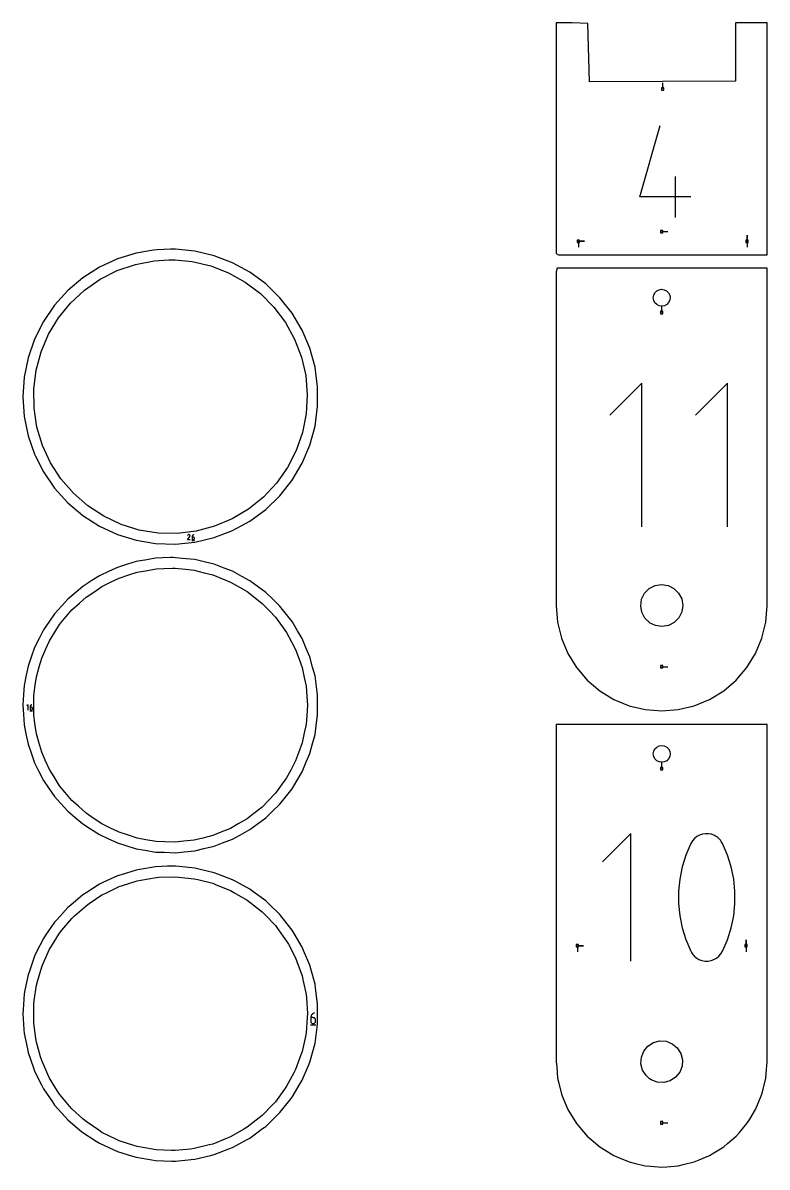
# Model space of a CAD drawing. Extents: x 0 to 800, y 0 to 1000.
# Drawn here: x 392.4 to 569, y 544.1 to 815.4 of the extents above; entities that cross this region are included whole.
import ezdxf

# ---------------------------------------------------------------- set-up
doc = ezdxf.new("R2010")
doc.units = 0
doc.header["$MEASUREMENT"] = 0
for name, color, linetype in [('annotation', 7, 'Continuous'), ('boundary', 7, 'Continuous'), ('hole', 7, 'Continuous')]:
    doc.layers.add(name, color=color, linetype=linetype)

msp = doc.modelspace()

# ---------------------------------------------------------------- linework, layer by layer
at = {"layer": 'annotation', "color": 1}
for p, q in [((544.203239, 799.737089), (544.203239, 801.165839)), ((538.774577, 774.120184), (543.60474, 791.059905)), ((547.243754, 769.277727), (547.243754, 778.951713)), ((550.869109, 774.120184), (538.774577, 774.120184)), ((543.965114, 765.903964), (545.393864, 765.903964)), ((524.203238, 763.61834), (525.631988, 763.61834)), ((524.203238, 763.61834), (525.631988, 763.61834)), ((525.631988, 763.61834), (524.203238, 763.61834)), ((524.203238, 763.61834), (524.203238, 762.18959)), ((564.20324, 763.61834), (564.20324, 765.04709)), ((564.20324, 763.61834), (564.20324, 765.04709)), ((564.20324, 765.04709), (564.20324, 763.61834)), ((564.20324, 763.61834), (564.20324, 762.18959)), ((543.965114, 746.728965), (543.965114, 748.157715)), ((539.223315, 729.944611), (531.659477, 722.37864)), ((539.223315, 695.92121), (539.223315, 729.944611)), ((559.545928, 729.944611), (551.98209, 722.37864)), ((559.545928, 695.92121), (559.545928, 729.944611)), ((431.517527, 692.782109), (432.034519, 693.614401)), ((432.077023, 692.782109), (431.517527, 692.782109)), ((431.555053, 693.901812), (431.518317, 693.831342)), ((431.584206, 693.943151), (431.555053, 693.901812)), ((431.619183, 693.97766), (431.584206, 693.943151)), ((431.658921, 694.005062), (431.619183, 693.97766)), ((431.702355, 694.025081), (431.658921, 694.005062)), ((431.748422, 694.03744), (431.702355, 694.025081)), ((431.796058, 694.041863), (431.748422, 694.03744)), ((431.844199, 694.038073), (431.796058, 694.041863)), ((431.891781, 694.025795), (431.844199, 694.038073)), ((431.937741, 694.004752), (431.891781, 694.025795)), ((431.978848, 693.975563), (431.937741, 694.004752)), ((431.937741, 694.004752), (431.937741, 694.004752)), ((432.013217, 693.940535), (431.978848, 693.975563)), ((432.040544, 693.900744), (432.013217, 693.940535)), ((432.034519, 693.614401), (432.035137, 693.615165)), ((432.034519, 693.614401), (432.034519, 693.614401)), ((432.035137, 693.615165), (432.03573, 693.615937)), ((432.03573, 693.615937), (432.036301, 693.616721)), ((432.036301, 693.616721), (432.036855, 693.617525)), ((432.036855, 693.617525), (432.037395, 693.618355)), ((432.037395, 693.618355), (432.037925, 693.619217)), ((432.037925, 693.619217), (432.03845, 693.620118)), ((432.03845, 693.620118), (432.038972, 693.621065)), ((432.038972, 693.621065), (432.039497, 693.622064)), ((432.039497, 693.622064), (432.060843, 693.667897)), ((432.039497, 693.622064), (432.039497, 693.622064)), ((432.060523, 693.857262), (432.040544, 693.900744)), ((432.072847, 693.811162), (432.060523, 693.857262)), ((432.060843, 693.667897), (432.073313, 693.715406)), ((432.077213, 693.763519), (432.072847, 693.811162)), ((432.073313, 693.715406), (432.077213, 693.763519)), ((432.514495, 692.624648), (433.144383, 692.624648)), ((432.555727, 693.566047), (432.549533, 693.480897)), ((432.549533, 693.480897), (432.549533, 693.062183)), ((432.829281, 693.480897), (432.549533, 693.480897)), ((432.549533, 693.062183), (432.549533, 693.062183)), ((432.549533, 693.062183), (432.55405, 693.011859)), ((432.55405, 693.011859), (432.567068, 692.964487)), ((432.573807, 693.647861), (432.555727, 693.566047)), ((432.567068, 692.964487), (432.587791, 692.92086)), ((432.603018, 693.725322), (432.573807, 693.647861)), ((432.587791, 692.92086), (432.615421, 692.881769)), ((432.642604, 693.797416), (432.603018, 693.725322)), ((432.615421, 692.881769), (432.649161, 692.848009)), ((432.691811, 693.863131), (432.642604, 693.797416)), ((432.649161, 692.848009), (432.688215, 692.820371)), ((432.688215, 692.820371), (432.731784, 692.799649)), ((432.749883, 693.92145), (432.691811, 693.863131)), ((432.731784, 692.799649), (432.779072, 692.786634)), ((432.816067, 693.97136), (432.749883, 693.92145)), ((432.779072, 692.786634), (432.829281, 692.782119)), ((432.889607, 694.011846), (432.816067, 693.97136)), ((432.879594, 693.476407), (432.829281, 693.480897)), ((432.829281, 692.782119), (432.879594, 692.786634)), ((432.829281, 692.782119), (432.829281, 692.782119)), ((432.926937, 693.463457), (432.879594, 693.476407)), ((432.879594, 692.786634), (432.926937, 692.799649)), ((432.969747, 694.041894), (432.889607, 694.011846)), ((432.970523, 693.442829), (432.926937, 693.463457)), ((432.926937, 692.799649), (432.970523, 692.820371)), ((432.969747, 694.041894), (432.969747, 694.041894)), ((433.009563, 693.415304), (432.970523, 693.442829)), ((432.970523, 692.820371), (433.009563, 692.848009)), ((433.043271, 693.381661), (433.009563, 693.415304)), ((433.009563, 692.848009), (433.043271, 692.881769)), ((433.070859, 693.342683), (433.043271, 693.381661)), ((433.043271, 692.881769), (433.070859, 692.92086)), ((433.09154, 693.29915), (433.070859, 693.342683)), ((433.070859, 692.92086), (433.09154, 692.964487)), ((433.104525, 693.251844), (433.09154, 693.29915)), ((433.09154, 692.964487), (433.104525, 693.011859)), ((433.109029, 693.201544), (433.104525, 693.251844)), ((433.104525, 693.011859), (433.109029, 693.062183)), ((433.109029, 693.062183), (433.109029, 693.201544)), ((433.109029, 693.201544), (433.109029, 693.201544)), ((543.965114, 662.728966), (545.393864, 662.728966)), ((393.662958, 653.693057), (393.382894, 653.412914)), ((393.662958, 652.433283), (393.662958, 653.693057)), ((394.100296, 652.275811), (394.730183, 652.275811)), ((394.141528, 653.217211), (394.135334, 653.13206)), ((394.135334, 653.13206), (394.135334, 652.713347)), ((394.415082, 653.13206), (394.135334, 653.13206)), ((394.135334, 652.713347), (394.135334, 652.713347)), ((394.135334, 652.713347), (394.13985, 652.663023)), ((394.13985, 652.663023), (394.152869, 652.615651)), ((394.159608, 653.299024), (394.141528, 653.217211)), ((394.152869, 652.615651), (394.173591, 652.572023)), ((394.188818, 653.376485), (394.159608, 653.299024)), ((394.173591, 652.572023), (394.201222, 652.532933)), ((394.228405, 653.44858), (394.188818, 653.376485)), ((394.201222, 652.532933), (394.234962, 652.499173)), ((394.277611, 653.514294), (394.228405, 653.44858)), ((394.234962, 652.499173), (394.274015, 652.471535)), ((394.274015, 652.471535), (394.317585, 652.450812)), ((394.335684, 653.572614), (394.277611, 653.514294)), ((394.317585, 652.450812), (394.364872, 652.437798)), ((394.401868, 653.622523), (394.335684, 653.572614)), ((394.364872, 652.437798), (394.415082, 652.433283)), ((394.475407, 653.663009), (394.401868, 653.622523)), ((394.465395, 653.12757), (394.415082, 653.13206)), ((394.415082, 652.433283), (394.465395, 652.437798)), ((394.415082, 652.433283), (394.415082, 652.433283)), ((394.512738, 653.114621), (394.465395, 653.12757)), ((394.465395, 652.437798), (394.512738, 652.450812)), ((394.555548, 653.693057), (394.475407, 653.663009)), ((394.556324, 653.093993), (394.512738, 653.114621)), ((394.512738, 652.450812), (394.556324, 652.471535)), ((394.555548, 653.693057), (394.555548, 653.693057)), ((394.595364, 653.066467), (394.556324, 653.093993)), ((394.556324, 652.471535), (394.595364, 652.499173)), ((394.629072, 653.032825), (394.595364, 653.066467)), ((394.595364, 652.499173), (394.629072, 652.532933)), ((394.65666, 652.993847), (394.629072, 653.032825)), ((394.629072, 652.532933), (394.65666, 652.572023)), ((394.67734, 652.950314), (394.65666, 652.993847)), ((394.65666, 652.572023), (394.67734, 652.615651)), ((394.690326, 652.903007), (394.67734, 652.950314)), ((394.67734, 652.615651), (394.690326, 652.663023)), ((394.69483, 652.852707), (394.690326, 652.903007)), ((394.690326, 652.663023), (394.69483, 652.713347)), ((394.69483, 652.713347), (394.69483, 652.852707)), ((394.69483, 652.852707), (394.69483, 652.852707)), ((543.965114, 638.553966), (543.965114, 639.982716)), ((536.60805, 623.161002), (529.884639, 616.435694)), ((536.60805, 592.917978), (536.60805, 623.161002)), ((551.23919, 621.415457), (550.848789, 620.766241)), ((551.725732, 621.968705), (551.23919, 621.415457)), ((552.292305, 622.420629), (551.725732, 621.968705)), ((552.9228, 622.765876), (552.292305, 622.420629)), ((553.601108, 622.999092), (552.9228, 622.765876)), ((554.311119, 623.114922), (553.601108, 622.999092)), ((555.036725, 623.108012), (554.311119, 623.114922)), ((555.761815, 622.973008), (555.036725, 623.108012)), ((556.470282, 622.704556), (555.761815, 622.973008)), ((556.741494, 622.562036), (556.470282, 622.704556)), ((556.470282, 622.704556), (556.470282, 622.704556)), ((557.001748, 622.398333), (556.741494, 622.562036)), ((557.24978, 622.214744), (557.001748, 622.398333)), ((557.484325, 622.012563), (557.24978, 622.214744)), ((557.704119, 621.793087), (557.484325, 622.012563)), ((557.907897, 621.557611), (557.704119, 621.793087)), ((558.094395, 621.30743), (557.907897, 621.557611)), ((550.848789, 620.766241), (549.689481, 618.040003)), ((550.848789, 620.766241), (550.848789, 620.766241)), ((558.262348, 621.04384), (558.094395, 621.30743)), ((558.410493, 620.768137), (558.262348, 621.04384)), ((559.575421, 618.03628), (558.410493, 620.768137)), ((558.410493, 620.768137), (558.410493, 620.768137)), ((549.689481, 618.040003), (548.82, 615.234702)), ((560.449117, 615.226765), (559.575421, 618.03628)), ((548.82, 615.234702), (548.240346, 612.372706)), ((561.03158, 612.361959), (560.449117, 615.226765)), ((548.240346, 612.372706), (547.950518, 609.476385)), ((561.322812, 609.464232), (561.03158, 612.361959)), ((547.950518, 609.476385), (547.950518, 606.568106)), ((561.322812, 606.555953), (561.322812, 609.464232)), ((547.950518, 606.568106), (548.240346, 603.670238)), ((561.03158, 603.659491), (561.322812, 606.555953)), ((548.240346, 603.670238), (548.82, 600.805152)), ((560.449117, 600.797214), (561.03158, 603.659491)), ((548.82, 600.805152), (549.689481, 597.995215)), ((559.575421, 597.991492), (560.449117, 600.797214)), ((549.689481, 597.995215), (550.848789, 595.262796)), ((558.410493, 595.264692), (559.575421, 597.991492)), ((563.965115, 596.553967), (563.965115, 597.982717)), ((563.965115, 596.553967), (563.965115, 597.982717)), ((563.965115, 597.982717), (563.965115, 596.553967)), ((523.965113, 596.553967), (525.393863, 596.553967)), ((523.965113, 596.553967), (525.393863, 596.553967)), ((525.393863, 596.553967), (523.965113, 596.553967)), ((523.965113, 596.553967), (523.965113, 595.125217)), ((550.848789, 595.262796), (550.848789, 595.262796)), ((550.848789, 595.262796), (550.996395, 594.987642)), ((550.996395, 594.987642), (551.163108, 594.725366)), ((551.163108, 594.725366), (551.348224, 594.476764)), ((551.348224, 594.476764), (551.551042, 594.242633)), ((557.533519, 594.067806), (558.020053, 594.618772)), ((558.020053, 594.618772), (558.410493, 595.264692)), ((558.410493, 595.264692), (558.410493, 595.264692)), ((563.965115, 596.553967), (563.965115, 595.125217)), ((551.551042, 594.242633), (551.770859, 594.023768)), ((551.770859, 594.023768), (552.006973, 593.820966)), ((552.006973, 593.820966), (552.258681, 593.635022)), ((552.258681, 593.635022), (552.525281, 593.466733)), ((552.525281, 593.466733), (552.80607, 593.316894)), ((552.80607, 593.316894), (552.80607, 593.316894)), ((552.80607, 593.316894), (553.508955, 593.054137)), ((553.508955, 593.054137), (554.229823, 592.923595)), ((554.229823, 592.923595), (554.952377, 592.919945)), ((554.952377, 592.919945), (555.660321, 593.037864)), ((555.660321, 593.037864), (556.337356, 593.272029)), ((556.337356, 593.272029), (556.967188, 593.617118)), ((556.967188, 593.617118), (557.533519, 594.067806)), ((460.745145, 579.66902), (460.732756, 579.498719)), ((460.732756, 579.498719), (460.732756, 578.661292)), ((461.292252, 579.498719), (460.732756, 579.498719)), ((460.732756, 578.661292), (460.732756, 578.661292)), ((460.732756, 578.661292), (460.741789, 578.560644)), ((460.741789, 578.560644), (460.767826, 578.4659)), ((460.781305, 579.832647), (460.745145, 579.66902)), ((460.767826, 578.4659), (460.809272, 578.378645)), ((460.839726, 579.987569), (460.781305, 579.832647)), ((460.809272, 578.378645), (460.864532, 578.300464)), ((460.918898, 580.131759), (460.839726, 579.987569)), ((460.864532, 578.300464), (460.932013, 578.232944)), ((461.017312, 580.263187), (460.918898, 580.131759)), ((460.932013, 578.232944), (461.010119, 578.177668)), ((461.010119, 578.177668), (461.097258, 578.136223)), ((461.133457, 580.379825), (461.017312, 580.263187)), ((461.097258, 578.136223), (461.191833, 578.110193)), ((461.265824, 580.479645), (461.133457, 580.379825)), ((461.191833, 578.110193), (461.292252, 578.101164)), ((461.412904, 580.560617), (461.265824, 580.479645)), ((461.392879, 579.489739), (461.292252, 579.498719)), ((461.292252, 578.101164), (461.392879, 578.110193)), ((461.292252, 578.101164), (461.292252, 578.101164)), ((461.487565, 579.46384), (461.392879, 579.489739)), ((461.392879, 578.110193), (461.487565, 578.136223)), ((461.573185, 580.620713), (461.412904, 580.560617)), ((461.574736, 579.422584), (461.487565, 579.46384)), ((461.487565, 578.136223), (461.574736, 578.177668)), ((461.573185, 580.620713), (461.573185, 580.620713)), ((461.652816, 579.367533), (461.574736, 579.422584)), ((461.574736, 578.177668), (461.652816, 578.232944)), ((461.720232, 579.300248), (461.652816, 579.367533)), ((461.652816, 578.232944), (461.720232, 578.300464)), ((461.775408, 579.222292), (461.720232, 579.300248)), ((461.720232, 578.300464), (461.775408, 578.378645)), ((461.816769, 579.135226), (461.775408, 579.222292)), ((461.775408, 578.378645), (461.816769, 578.4659)), ((461.842741, 579.040613), (461.816769, 579.135226)), ((461.816769, 578.4659), (461.842741, 578.560644)), ((461.851748, 578.940013), (461.842741, 579.040613)), ((461.842741, 578.560644), (461.851748, 578.661292)), ((461.851748, 578.661292), (461.851748, 578.940013)), ((461.851748, 578.940013), (461.851748, 578.940013)), ((460.662681, 577.786221), (461.922455, 577.786221)), ((543.965114, 554.553967), (545.393864, 554.553967))]:
    msp.add_line(p, q, dxfattribs=at)
at = {"layer": 'boundary', "color": 5}
for p, q in [((522.752614, 815.403964), (518.965113, 815.403964)), ((518.965113, 815.403964), (518.965113, 760.678964)), ((526.465114, 815.263964), (522.752614, 815.403964)), ((526.815114, 801.403964), (526.465114, 815.263964)), ((561.502615, 815.403964), (561.465115, 801.543964)), ((568.965115, 815.403964), (561.502615, 815.403964)), ((568.965115, 760.403964), (568.965115, 815.403964)), ((561.465115, 801.543964), (526.815114, 801.403964)), ((419.317766, 760.802184), (414.852205, 759.416949)), ((423.438283, 761.497225), (419.317766, 760.802184)), ((424.300364, 761.598529), (423.438283, 761.497225)), ((427.431476, 761.755629), (424.300364, 761.598529)), ((428.601024, 761.736084), (427.431476, 761.755629)), ((433.25301, 761.268089), (428.601024, 761.736084)), ((437.80116, 760.18422), (433.25301, 761.268089)), ((442.16422, 758.503811), (437.80116, 760.18422)), ((518.965113, 760.678964), (519.465113, 760.403964)), ((519.465113, 760.403964), (568.965115, 760.403964)), ((410.611101, 757.448876), (406.670175, 754.933081)), ((414.852205, 759.416949), (410.611101, 757.448876)), ((446.264372, 756.256858), (442.16422, 758.503811)), ((519.190114, 757.228964), (518.965113, 756.403963)), ((567.690113, 757.228964), (519.190114, 757.228964)), ((568.965115, 757.228964), (567.690113, 757.228964)), ((568.965115, 756.403963), (568.965115, 757.228964)), ((406.670175, 754.933081), (403.099769, 751.914459)), ((450.028487, 753.483454), (446.264372, 756.256858)), ((518.965113, 756.403963), (518.965113, 755.578962)), ((518.965113, 755.578962), (518.965113, 677.978964)), ((568.965115, 755.578962), (568.965115, 756.403963)), ((568.965115, 677.978964), (568.965115, 755.578962)), ((403.099769, 751.914459), (399.963477, 748.446874)), ((453.389313, 750.233095), (450.028487, 753.483454)), ((456.286956, 746.563777), (453.389313, 750.233095)), ((399.963477, 748.446874), (397.317451, 744.592212)), ((458.669656, 742.540983), (456.286956, 746.563777)), ((397.317451, 744.592212), (395.208725, 740.419253)), ((460.494911, 738.236499), (458.669656, 742.540983)), ((395.208725, 740.419253), (393.675065, 736.002468)), ((461.730149, 733.727138), (460.494911, 738.236499)), ((393.675065, 736.002468), (392.743781, 731.420672)), ((462.353319, 729.093371), (461.730149, 733.727138)), ((392.743781, 731.420672), (392.431472, 726.755629)), ((462.353319, 724.417887), (462.353319, 729.093371)), ((392.431472, 726.755629), (392.743781, 722.090585)), ((392.743781, 722.090585), (393.675065, 717.508789)), ((461.730149, 719.784119), (462.353319, 724.417887)), ((460.494911, 715.274759), (461.730149, 719.784119)), ((393.675065, 717.508789), (395.208725, 713.092006)), ((458.669656, 710.970275), (460.494911, 715.274759)), ((395.208725, 713.092006), (395.432777, 712.648629)), ((395.432777, 712.648629), (397.317451, 708.919047)), ((456.286956, 706.947482), (458.669656, 710.970275)), ((397.317451, 708.919047), (399.963477, 705.064384)), ((453.389313, 703.278164), (456.286956, 706.947482)), ((399.963477, 705.064384), (403.09977, 701.5968)), ((450.028487, 700.027802), (453.389313, 703.278164)), ((403.09977, 701.5968), (406.670174, 698.578178)), ((406.670174, 698.578178), (410.611101, 696.062383)), ((446.264372, 697.2544), (450.028487, 700.027802)), ((410.611101, 696.062383), (414.852205, 694.09431)), ((437.80116, 693.327039), (442.16422, 695.007448)), ((442.16422, 695.007448), (446.264372, 697.2544)), ((414.852205, 694.09431), (419.317767, 692.709075)), ((419.317767, 692.709075), (423.928134, 691.931406)), ((428.601024, 691.775175), (433.25301, 692.243169)), ((433.25301, 692.243169), (437.80116, 693.327039)), ((423.928134, 691.931406), (428.601024, 691.775175)), ((417.280354, 687.014716), (414.852205, 686.261494)), ((419.317766, 687.646729), (417.280354, 687.014716)), ((421.824654, 688.069587), (419.317766, 687.646729)), ((423.928134, 688.424398), (421.824654, 688.069587)), ((425.526534, 688.504596), (423.928134, 688.424398)), ((427.431476, 688.600175), (425.526534, 688.504596)), ((428.067418, 688.589547), (427.431476, 688.600175)), ((428.601024, 688.580629), (428.067418, 688.589547)), ((431.130542, 688.326157), (428.601024, 688.580629)), ((433.25301, 688.112635), (431.130542, 688.326157)), ((435.726067, 687.52328), (433.25301, 688.112635)), ((437.80116, 687.028765), (435.726067, 687.52328)), ((440.173574, 686.115043), (437.80116, 687.028765)), ((410.611101, 684.293421), (408.813053, 683.14559)), ((412.917201, 685.363561), (410.611101, 684.293421)), ((414.852205, 686.261494), (412.917201, 685.363561)), ((442.16422, 685.348356), (440.173574, 686.115043)), ((444.393678, 684.126576), (442.16422, 685.348356)), ((446.264372, 683.101403), (444.393678, 684.126576)), ((406.670175, 681.777626), (405.041177, 680.40038)), ((408.813053, 683.14559), (406.670175, 681.777626)), ((448.311109, 681.593365), (446.264372, 683.101403)), ((450.028487, 680.327999), (448.311109, 681.593365)), ((403.099769, 678.759004), (401.668836, 677.176919)), ((405.041177, 680.40038), (403.099769, 678.759004)), ((451.855936, 678.560616), (450.028487, 680.327999)), ((453.389313, 677.07764), (451.855936, 678.560616)), ((401.668836, 677.176919), (399.963477, 675.29142)), ((454.964906, 675.082449), (453.389313, 677.07764)), ((518.965113, 677.978964), (518.965113, 677.228963)), ((518.965113, 677.228963), (519.272905, 673.318101)), ((568.657323, 673.318101), (568.965115, 677.228963)), ((568.965115, 677.228963), (568.965115, 677.978964)), ((398.756227, 673.53273), (397.317451, 671.436757)), ((399.963477, 675.29142), (398.756227, 673.53273)), ((456.286956, 673.408322), (454.964906, 675.082449)), ((457.582549, 671.220928), (456.286956, 673.408322)), ((519.272905, 673.318101), (520.188702, 669.503541)), ((567.741527, 669.503541), (568.657323, 673.318101)), ((397.317451, 671.436757), (396.355345, 669.532845)), ((458.669656, 669.385529), (457.582549, 671.220928)), ((396.355345, 669.532845), (395.208725, 667.263798)), ((459.662139, 667.044965), (458.669656, 669.385529)), ((520.188702, 669.503541), (521.689951, 665.879202)), ((566.240278, 665.879202), (567.741527, 669.503541)), ((394.508993, 665.24864), (393.675065, 662.847014)), ((395.208725, 667.263798), (394.508993, 665.24864)), ((460.494911, 665.081044), (459.662139, 667.044965)), ((461.166572, 662.629079), (460.494911, 665.081044)), ((521.689951, 665.879202), (523.73969, 662.534335)), ((564.190543, 662.534336), (566.240278, 665.879202)), ((393.675065, 662.847014), (393.250166, 660.756569)), ((461.730149, 660.571683), (461.166572, 662.629079)), ((523.73969, 662.534335), (523.816123, 662.444844)), ((523.816123, 662.444844), (526.287445, 659.551296)), ((561.642785, 659.551296), (564.190543, 662.534336)), ((393.250166, 660.756569), (392.743781, 658.265217)), ((462.068998, 658.052072), (461.730149, 660.571683)), ((526.287445, 659.551296), (529.270483, 657.003538)), ((558.659745, 657.003538), (561.642785, 659.551296)), ((392.743781, 658.265217), (392.60129, 656.136791)), ((462.353319, 655.937916), (462.068998, 658.052072)), ((529.270483, 657.003538), (532.615352, 654.953803)), ((555.314878, 654.953803), (558.659745, 657.003538)), ((392.60129, 656.136791), (392.431472, 653.600174)), ((462.353319, 653.395622), (462.353319, 655.937916)), ((532.615352, 654.953803), (536.23969, 653.452553)), ((551.69054, 653.452553), (555.314878, 654.953803)), ((392.431472, 653.600174), (392.573963, 651.471748)), ((392.573963, 651.471748), (392.743781, 648.935131)), ((462.01447, 648.742821), (462.353319, 651.262432)), ((462.353319, 651.262432), (462.353319, 653.395622)), ((536.23969, 653.452553), (540.054253, 652.53676)), ((540.054253, 652.53676), (543.965115, 652.228966)), ((543.965115, 652.228966), (547.875976, 652.53676)), ((547.875976, 652.53676), (551.69054, 653.452553)), ((392.743781, 648.935131), (393.168679, 646.844686)), ((461.730149, 646.628665), (462.01447, 648.742821)), ((521.290114, 649.053966), (518.965113, 649.053966)), ((518.965113, 649.053966), (518.965113, 640.528965)), ((555.790113, 649.053966), (521.290114, 649.053966)), ((566.640115, 649.053966), (555.790113, 649.053966)), ((567.802615, 649.053966), (566.640115, 649.053966)), ((568.965115, 649.053966), (567.802615, 649.053966)), ((568.965115, 640.528965), (568.965115, 649.053966)), ((393.168679, 646.844686), (393.675065, 644.353334)), ((461.058489, 644.1767), (461.730149, 646.628665)), ((393.675065, 644.353334), (394.374797, 642.338177)), ((460.494911, 642.119304), (461.058489, 644.1767)), ((394.374797, 642.338177), (395.208725, 639.936551)), ((459.502429, 639.778741), (460.494911, 642.119304)), ((518.965113, 640.528965), (518.965113, 632.003964)), ((568.965115, 632.003964), (568.965115, 640.528965)), ((395.208725, 639.936551), (396.170831, 638.032638)), ((396.170831, 638.032638), (397.317451, 635.763592)), ((457.374063, 635.627426), (458.669656, 637.814821)), ((458.669656, 637.814821), (459.502429, 639.778741)), ((397.317451, 635.763592), (398.5247, 634.004902)), ((456.286956, 633.792027), (457.374063, 635.627426)), ((398.5247, 634.004902), (399.963477, 631.90893)), ((454.711362, 631.796835), (456.286956, 633.792027)), ((399.963477, 631.90893), (401.39441, 630.326844)), ((401.39441, 630.326844), (403.09977, 628.441345)), ((451.561864, 628.355325), (453.389313, 630.122709)), ((453.389313, 630.122709), (454.711362, 631.796835)), ((518.965113, 632.003964), (518.965113, 576.803966)), ((568.965115, 576.803966), (568.965115, 632.003964)), ((403.09977, 628.441345), (404.728767, 627.064099)), ((404.728767, 627.064099), (406.670174, 625.422723)), ((447.981749, 625.36431), (450.028487, 626.872347)), ((450.028487, 626.872347), (451.561864, 628.355325)), ((406.670174, 625.422723), (408.468222, 624.274892)), ((408.468222, 624.274892), (410.611101, 622.906928)), ((446.264372, 624.098946), (447.981749, 625.36431)), ((410.611101, 622.906928), (412.546105, 622.008995)), ((412.546105, 622.008995), (414.852205, 620.938855)), ((439.791806, 620.938271), (442.16422, 621.851993)), ((442.16422, 621.851993), (444.034914, 622.877165)), ((444.034914, 622.877165), (446.264372, 624.098946)), ((414.852205, 620.938855), (416.889618, 620.306842)), ((416.889618, 620.306842), (419.317767, 619.55362)), ((419.317767, 619.55362), (421.421247, 619.198809)), ((421.421247, 619.198809), (423.928134, 618.775951)), ((423.928134, 618.775951), (426.06014, 618.704671)), ((426.06014, 618.704671), (428.601024, 618.61972)), ((428.601024, 618.61972), (430.723493, 618.833242)), ((430.723493, 618.833242), (433.25301, 619.087715)), ((433.25301, 619.087715), (435.328104, 619.58223)), ((435.328104, 619.58223), (437.80116, 620.171584)), ((437.80116, 620.171584), (439.791806, 620.938271)), ((415.717408, 613.374429), (414.852205, 613.106039)), ((419.317766, 614.491274), (415.717408, 613.374429)), ((420.211025, 614.641948), (419.317766, 614.491274)), ((423.928134, 615.268943), (420.211025, 614.641948)), ((426.752704, 615.410663), (423.928134, 615.268943)), ((427.658076, 615.440933), (426.752704, 615.410663)), ((428.601024, 615.425175), (427.658076, 615.440933)), ((429.502347, 615.334501), (428.601024, 615.425175)), ((433.25301, 614.95718), (429.502347, 615.334501)), ((434.134214, 614.74718), (433.25301, 614.95718)), ((437.80116, 613.87331), (434.134214, 614.74718)), ((438.646503, 613.547731), (437.80116, 613.87331)), ((442.16422, 612.192902), (438.646503, 613.547731)), ((410.611101, 611.137967), (407.433729, 609.109606)), ((411.432815, 611.519281), (410.611101, 611.137967)), ((414.852205, 613.106039), (411.432815, 611.519281)), ((442.958624, 611.757554), (442.16422, 612.192902)), ((446.264372, 609.945949), (442.958624, 611.757554)), ((406.670175, 608.622171), (403.791535, 606.188407)), ((407.433729, 609.109606), (406.670175, 608.622171)), ((446.993669, 609.408602), (446.264372, 609.945949)), ((450.028487, 607.172544), (446.993669, 609.408602)), ((403.099769, 605.603549), (400.571134, 602.807809)), ((403.791535, 606.188407), (403.099769, 605.603549)), ((450.679647, 606.542787), (450.028487, 607.172544)), ((453.389313, 603.922185), (450.679647, 606.542787)), ((400.571134, 602.807809), (399.963477, 602.135965)), ((453.950731, 603.211255), (453.389313, 603.922185)), ((456.286956, 600.252868), (453.950731, 603.211255)), ((399.963477, 602.135965), (397.830118, 599.028143)), ((456.748604, 599.473451), (456.286956, 600.252868)), ((397.317451, 598.281302), (395.617291, 594.916854)), ((397.830118, 599.028143), (397.317451, 598.281302)), ((458.669656, 596.230074), (456.748604, 599.473451)), ((395.617291, 594.916854), (395.208725, 594.108343)), ((459.023299, 595.39608), (458.669656, 596.230074)), ((460.494911, 591.925589), (459.023299, 595.39608)), ((395.208725, 594.108343), (393.972211, 590.547311)), ((460.734239, 591.051901), (460.494911, 591.925589)), ((393.675065, 589.691559), (392.924217, 585.997485)), ((393.972211, 590.547311), (393.675065, 589.691559)), ((461.730149, 587.416228), (460.734239, 591.051901)), ((461.850888, 586.518436), (461.730149, 587.416228)), ((462.353319, 582.782461), (461.850888, 586.518436)), ((392.743781, 585.109762), (392.491982, 581.348571)), ((392.924217, 585.997485), (392.743781, 585.109762)), ((392.491982, 581.348571), (392.431472, 580.444719)), ((462.353319, 581.876586), (462.353319, 582.782461)), ((462.353319, 578.106977), (462.353319, 581.876586)), ((392.431472, 580.444719), (392.683271, 576.683528)), ((462.23258, 577.209185), (462.353319, 578.106977)), ((392.683271, 576.683528), (392.743781, 575.779676)), ((392.743781, 575.779676), (393.494628, 572.085602)), ((461.730149, 573.47321), (462.23258, 577.209185)), ((518.965113, 576.803966), (518.965113, 569.053965)), ((568.965115, 569.053965), (568.965115, 576.803966)), ((460.494911, 568.96385), (461.490822, 572.599521)), ((461.490822, 572.599521), (461.730149, 573.47321)), ((393.494628, 572.085602), (393.675065, 571.197879)), ((393.675065, 571.197879), (394.911579, 567.636848)), ((394.911579, 567.636848), (395.208725, 566.781096)), ((458.669656, 564.659366), (460.141268, 568.129856)), ((460.141268, 568.129856), (460.494911, 568.96385)), ((518.965113, 569.053965), (519.060529, 567.841597)), ((519.060529, 567.841597), (519.272905, 565.143102)), ((568.752738, 566.35547), (568.965115, 569.053965)), ((395.208725, 566.781096), (396.908885, 563.416648)), ((458.208008, 563.87995), (458.669656, 564.659366)), ((519.272905, 565.143102), (519.556802, 563.960589)), ((568.025423, 562.511056), (568.657323, 565.143102)), ((568.657323, 565.143102), (568.752738, 566.35547)), ((396.908885, 563.416648), (397.317451, 562.608137)), ((397.317451, 562.608137), (399.450809, 559.500316)), ((456.286956, 560.636572), (458.208008, 563.87995)), ((519.556802, 563.960589), (520.188702, 561.328543)), ((567.741527, 561.328543), (568.025423, 562.511056)), ((399.450809, 559.500316), (399.963477, 558.753475)), ((453.389313, 556.967254), (455.725537, 559.925642)), ((455.725537, 559.925642), (456.286956, 560.636572)), ((520.188702, 561.328543), (520.654089, 560.204998)), ((520.654089, 560.204998), (521.689951, 557.704203)), ((566.705665, 558.827749), (567.741527, 561.328543)), ((399.963477, 558.753475), (402.492113, 555.957735)), ((450.028487, 553.716892), (452.738153, 556.337497)), ((452.738153, 556.337497), (453.389313, 556.967254)), ((521.689951, 557.704203), (522.32537, 556.667295)), ((522.32537, 556.667295), (523.73969, 554.359337)), ((564.825961, 555.396246), (566.240278, 557.704203)), ((566.240278, 557.704203), (566.705665, 558.827749)), ((402.492113, 555.957735), (403.09977, 555.28589)), ((403.09977, 555.28589), (405.978408, 552.852126)), ((449.29919, 553.179546), (450.028487, 553.716892)), ((523.73969, 554.359337), (524.529494, 553.434595)), ((562.43259, 552.30104), (564.190543, 554.359337)), ((564.190543, 554.359337), (564.825961, 555.396246)), ((405.978408, 552.852126), (406.670174, 552.267268)), ((406.670174, 552.267268), (409.847546, 550.238909)), ((445.469968, 550.508144), (446.264372, 550.943491)), ((446.264372, 550.943491), (449.29919, 553.179546)), ((524.529494, 553.434595), (526.287445, 551.376298)), ((526.287445, 551.376298), (527.212187, 550.586493)), ((559.584488, 549.618345), (561.642785, 551.376298)), ((561.642785, 551.376298), (562.43259, 552.30104)), ((409.847546, 550.238909), (410.611101, 549.751473)), ((410.611101, 549.751473), (414.030491, 548.164715)), ((414.030491, 548.164715), (414.852205, 547.7834)), ((437.80116, 547.01613), (441.318877, 548.370959)), ((441.318877, 548.370959), (442.16422, 548.696538)), ((442.16422, 548.696538), (445.469968, 550.508144)), ((527.212187, 550.586493), (529.270483, 548.82854)), ((529.270483, 548.82854), (530.307392, 548.193122)), ((530.307392, 548.193122), (532.615352, 546.778804)), ((556.351787, 547.414222), (558.659745, 548.82854)), ((558.659745, 548.82854), (559.584488, 549.618345)), ((414.852205, 547.7834), (418.452564, 546.666555)), ((418.452564, 546.666555), (419.317767, 546.398165)), ((419.317767, 546.398165), (423.034876, 545.77117)), ((423.034876, 545.77117), (423.928134, 545.620496)), ((423.928134, 545.620496), (427.695652, 545.494535)), ((427.695652, 545.494535), (428.601024, 545.464265)), ((428.601024, 545.464265), (432.351688, 545.841586)), ((432.351688, 545.841586), (433.25301, 545.93226)), ((433.25301, 545.93226), (436.919956, 546.80613)), ((436.919956, 546.80613), (437.80116, 547.01613)), ((532.615352, 546.778804), (533.738897, 546.313417)), ((533.738897, 546.313417), (536.23969, 545.277554)), ((551.69054, 545.277554), (552.814085, 545.742942)), ((552.814085, 545.742942), (555.314878, 546.778804)), ((555.314878, 546.778804), (556.351787, 547.414222)), ((536.23969, 545.277554), (537.422205, 544.993659)), ((537.422205, 544.993659), (540.054253, 544.361761)), ((540.054253, 544.361761), (541.266621, 544.266345)), ((541.266621, 544.266345), (543.965115, 544.053968)), ((543.965115, 544.053968), (545.177482, 544.149384)), ((545.177482, 544.149384), (547.875976, 544.361761)), ((547.875976, 544.361761), (549.058491, 544.645657)), ((549.058491, 544.645657), (551.69054, 545.277554))]:
    msp.add_line(p, q, dxfattribs=at)
at = {"layer": 'hole', "color": 5}
for p, q in [((544.488989, 800.022839), (543.917489, 800.022839)), ((543.917489, 800.022839), (543.917489, 799.451339)), ((543.917489, 799.451339), (544.488989, 799.451339)), ((544.488989, 799.451339), (544.488989, 800.022839)), ((544.250864, 766.189714), (543.679364, 766.189714)), ((543.679364, 766.189714), (543.679364, 765.618214)), ((543.679364, 765.618214), (544.250864, 765.618214)), ((544.250864, 765.618214), (544.250864, 766.189714)), ((524.488988, 763.90409), (523.917488, 763.90409)), ((523.917488, 763.90409), (523.917488, 763.33259)), ((523.917488, 763.33259), (524.488988, 763.33259)), ((524.488988, 763.33259), (524.488988, 763.90409)), ((564.48899, 763.90409), (563.91749, 763.90409)), ((563.91749, 763.90409), (563.91749, 763.33259)), ((563.91749, 763.33259), (564.48899, 763.33259)), ((564.48899, 763.33259), (564.48899, 763.90409)), ((414.823755, 756.677915), (419.110861, 758.141369)), ((419.110861, 758.141369), (423.559864, 758.993933)), ((423.559864, 758.993933), (427.070526, 759.236711)), ((427.070526, 759.236711), (428.565739, 759.235831)), ((428.565739, 759.235831), (432.59594, 758.812238)), ((432.59594, 758.812238), (437.0071, 757.781511)), ((437.0071, 757.781511), (441.231893, 756.146904)), ((407.064459, 752.04362), (410.78208, 754.63206)), ((410.78208, 754.63206), (414.823755, 756.677915)), ((441.231893, 756.146904), (445.188057, 753.940228)), ((403.743278, 748.962979), (407.064459, 752.04362)), ((445.188057, 753.940228), (448.798603, 751.204434)), ((542.338558, 751.387812), (542.77627, 751.833727)), ((542.77627, 751.833727), (543.330355, 752.122558)), ((543.330355, 752.122558), (543.946574, 752.22603)), ((543.946574, 752.22603), (544.564609, 752.134017)), ((544.564609, 752.134017), (545.123959, 751.855524)), ((545.123959, 751.855524), (545.569876, 751.417812)), ((400.883115, 745.450098), (403.743278, 748.962979)), ((448.798603, 751.204434), (451.99329, 747.992771)), ((541.968052, 750.210427), (542.060066, 750.828458)), ((542.071525, 749.594207), (541.968052, 750.210427)), ((542.060066, 750.828458), (542.338558, 751.387812)), ((542.360354, 749.040121), (542.071525, 749.594207)), ((542.789544, 748.610934), (542.360354, 749.040121)), ((545.591672, 749.070121), (545.15396, 748.624208)), ((545.569876, 751.417812), (545.858705, 750.863725)), ((545.870164, 749.629475), (545.591672, 749.070121)), ((545.858705, 750.863725), (545.962178, 750.247509)), ((545.962178, 750.247509), (545.870164, 749.629475)), ((451.99329, 747.992771), (454.709882, 744.367753)), ((542.80627, 748.602412), (542.789544, 748.610934)), ((543.365622, 748.323916), (542.80627, 748.602412)), ((543.983656, 748.231905), (543.365622, 748.323916)), ((544.250864, 747.014715), (543.679364, 747.014715)), ((543.679364, 747.014715), (543.679364, 746.443215)), ((543.679364, 746.443215), (544.250864, 746.443215)), ((544.599876, 748.335375), (543.983656, 748.231905)), ((544.250864, 746.443215), (544.250864, 747.014715)), ((545.15396, 748.624208), (544.599876, 748.335375)), ((398.53973, 741.57335), (400.883115, 745.450098)), ((454.709882, 744.367753), (456.895521, 740.399934)), ((396.758674, 737.40819), (398.53973, 741.57335)), ((456.895521, 740.399934), (458.507707, 736.166544)), ((395.574642, 733.035691), (396.758674, 737.40819)), ((458.507707, 736.166544), (459.51504, 731.749982)), ((395.010627, 728.540958), (395.574642, 733.035691)), ((459.51504, 731.749982), (459.897875, 727.236211)), ((395.077678, 724.011476), (395.010627, 728.540958)), ((459.897875, 727.236211), (459.648809, 722.713085)), ((395.774481, 719.535406), (395.077678, 724.011476)), ((459.648809, 722.713085), (458.772643, 718.268643)), ((397.08741, 715.199869), (395.774481, 719.535406)), ((458.772643, 718.268643), (457.28646, 713.989391)), ((398.990968, 711.089251), (397.08741, 715.199869)), ((457.28646, 713.989391), (455.219217, 709.958619)), ((401.448075, 707.283562), (398.990968, 711.089251)), ((455.219217, 709.958619), (452.611115, 706.254782)), ((404.41096, 703.856876), (401.448075, 707.283562)), ((452.611115, 706.254782), (449.512887, 702.949969)), ((407.821865, 700.875887), (404.41096, 703.856876)), ((449.512887, 702.949969), (445.984896, 700.108507)), ((411.614472, 698.398617), (407.821865, 700.875887)), ((445.984896, 700.108507), (442.095783, 697.785701)), ((415.714934, 696.473286), (411.614472, 698.398617)), ((442.095783, 697.785701), (437.921223, 696.026764)), ((420.043475, 695.137363), (415.714934, 696.473286)), ((424.515763, 694.416856), (420.043475, 695.137363)), ((433.5425, 694.865926), (429.044853, 694.325785)), ((437.921223, 696.026764), (433.5425, 694.865926)), ((429.044853, 694.325785), (424.515763, 694.416856)), ((415.256754, 683.733648), (417.60156, 684.495516)), ((417.60156, 684.495516), (419.569041, 685.134785)), ((419.569041, 685.134785), (421.997024, 685.562906)), ((421.997024, 685.562906), (424.034297, 685.922134)), ((424.034297, 685.922134), (425.881513, 686.018943)), ((425.881513, 686.018943), (427.948983, 686.091141)), ((427.948983, 686.091141), (428.565739, 686.080376)), ((428.565739, 686.080376), (431.017679, 685.822666)), ((431.017679, 685.822666), (433.075055, 685.606426)), ((433.075055, 685.606426), (435.467278, 685.009977)), ((435.467278, 685.009977), (437.474546, 684.509509)), ((437.474546, 684.509509), (439.760484, 683.585934)), ((409.466429, 680.589188), (411.181474, 681.745999)), ((411.181474, 681.745999), (413.397407, 682.826783)), ((413.397407, 682.826783), (415.256754, 683.733648)), ((439.760484, 683.585934), (441.678571, 682.810981)), ((441.678571, 682.810981), (443.813713, 681.578253)), ((443.813713, 681.578253), (445.605269, 680.543896)), ((539.898725, 680.126075), (540.993004, 681.240865)), ((540.993004, 681.240865), (542.378215, 681.962942)), ((542.378215, 681.962942), (543.918762, 682.221622)), ((543.918762, 682.221622), (545.463848, 681.991589)), ((545.463848, 681.991589), (546.862226, 681.295356)), ((546.862226, 681.295356), (547.977016, 680.201075)), ((405.885126, 677.826282), (407.422471, 679.210522)), ((407.422471, 679.210522), (409.466429, 680.589188)), ((445.605269, 680.543896), (447.548066, 679.026009)), ((447.548066, 679.026009), (449.17823, 677.752381)), ((538.972457, 677.182611), (539.202491, 678.727698)), ((539.202491, 678.727698), (539.898725, 680.126075)), ((547.977016, 680.201075), (548.699092, 678.815866)), ((548.699092, 678.815866), (548.957773, 677.275316)), ((402.723188, 674.591843), (404.052948, 676.17657)), ((404.052948, 676.17657), (405.885126, 677.826282)), ((449.17823, 677.752381), (450.890889, 675.97888)), ((450.890889, 675.97888), (452.327948, 674.490771)), ((539.231138, 675.642063), (538.972457, 677.182611)), ((548.72774, 675.730231), (548.031507, 674.331853)), ((548.957773, 677.275316), (548.72774, 675.730231)), ((401.138405, 672.703195), (402.723188, 674.591843)), ((452.327948, 674.490771), (453.777097, 672.496176)), ((539.953215, 674.256853), (539.231138, 675.642063)), ((541.026189, 673.183879), (539.953215, 674.256853)), ((541.068004, 673.162573), (541.026189, 673.183879)), ((542.466383, 672.46634), (541.068004, 673.162573)), ((546.937226, 673.217064), (545.552016, 672.494988)), ((548.031507, 674.331853), (546.937226, 673.217064)), ((398.735678, 668.858001), (400.042161, 670.948825)), ((400.042161, 670.948825), (401.138405, 672.703195)), ((453.777097, 672.496176), (454.993048, 670.82255)), ((454.993048, 670.82255), (456.150497, 668.645682)), ((544.011467, 672.236307), (542.466383, 672.46634)), ((545.552016, 672.494988), (544.011467, 672.236307)), ((397.894255, 666.968135), (398.735678, 668.858001)), ((456.150497, 668.645682), (457.121689, 666.819114)), ((396.891462, 664.715829), (397.894255, 666.968135)), ((457.121689, 666.819114), (457.96493, 664.502344)), ((395.641693, 660.357304), (396.321255, 662.727252)), ((396.321255, 662.727252), (396.891462, 664.715829)), ((457.96493, 664.502344), (458.672478, 662.558387)), ((458.672478, 662.558387), (459.185086, 660.146808)), ((544.250864, 663.014716), (543.679364, 663.014716)), ((543.679364, 663.014716), (543.679364, 662.443216)), ((543.679364, 662.443216), (544.250864, 662.443216)), ((544.250864, 662.443216), (544.250864, 663.014716)), ((395.353769, 658.308721), (395.641693, 660.357304)), ((459.185086, 660.146808), (459.615205, 658.123299)), ((395.010627, 655.867259), (395.353769, 658.308721)), ((459.615205, 658.123299), (459.787179, 655.66385)), ((395.010627, 653.798544), (395.010627, 655.867259)), ((459.787179, 655.66385), (459.93148, 653.600174)), ((395.010627, 651.333089), (395.010627, 653.798544)), ((395.298551, 649.284506), (395.010627, 651.333089)), ((459.93148, 653.600174), (459.759505, 651.140724)), ((395.641693, 646.843044), (395.298551, 649.284506)), ((459.615205, 649.077048), (459.102597, 646.665469)), ((459.759505, 651.140724), (459.615205, 649.077048)), ((396.2119, 644.854468), (395.641693, 646.843044)), ((459.102597, 646.665469), (458.672478, 644.64196)), ((396.891462, 642.48452), (396.2119, 644.854468)), ((458.672478, 644.64196), (457.829236, 642.32519)), ((542.063002, 642.672), (542.34708, 643.229539)), ((542.34708, 643.229539), (542.789544, 643.672003)), ((542.789544, 643.672003), (543.347081, 643.956082)), ((543.347081, 643.956082), (543.965115, 644.053968)), ((543.965115, 644.053968), (544.58315, 643.956082)), ((544.58315, 643.956082), (545.140686, 643.672003)), ((545.140686, 643.672003), (545.58315, 643.229539)), ((545.58315, 643.229539), (545.867227, 642.672)), ((397.732886, 640.594655), (396.891462, 642.48452)), ((398.735678, 638.342349), (397.732886, 640.594655)), ((457.829236, 642.32519), (457.121689, 640.381234)), ((541.965115, 642.053969), (542.063002, 642.672)), ((542.063002, 641.435935), (541.965115, 642.053969)), ((542.34708, 640.878396), (542.063002, 641.435935)), ((542.789544, 640.435936), (542.34708, 640.878396)), ((543.347081, 640.151854), (542.789544, 640.435936)), ((545.140686, 640.435936), (544.58315, 640.151854)), ((545.58315, 640.878396), (545.140686, 640.435936)), ((545.867227, 641.435935), (545.58315, 640.878396)), ((545.867227, 642.672), (545.965115, 642.053969)), ((545.965115, 642.053969), (545.867227, 641.435935)), ((399.831922, 636.587978), (398.735678, 638.342349)), ((455.964241, 638.204366), (454.993049, 636.377799)), ((457.121689, 640.381234), (455.964241, 638.204366)), ((543.965115, 640.05397), (543.347081, 640.151854)), ((544.250864, 638.839716), (543.679364, 638.839716)), ((543.679364, 638.839716), (543.679364, 638.268216)), ((543.679364, 638.268216), (544.250864, 638.268216)), ((544.58315, 640.151854), (543.965115, 640.05397)), ((544.250864, 638.268216), (544.250864, 638.839716)), ((401.138405, 634.497153), (399.831922, 636.587978)), ((454.993049, 636.377799), (453.5439, 634.383204)), ((402.468166, 632.912426), (401.138405, 634.497153)), ((404.052948, 631.023779), (402.468166, 632.912426)), ((452.327948, 632.709579), (450.615289, 630.936078)), ((453.5439, 634.383204), (452.327948, 632.709579)), ((405.590293, 629.639538), (404.052948, 631.023779)), ((407.422471, 627.989827), (405.590293, 629.639538)), ((450.615289, 630.936078), (449.17823, 629.447968)), ((409.137516, 626.833016), (407.422471, 627.989827)), ((411.181474, 625.45435), (409.137516, 626.833016)), ((447.235432, 627.930082), (445.605269, 626.656454)), ((449.17823, 629.447968), (447.235432, 627.930082)), ((413.04082, 624.547485), (411.181474, 625.45435)), ((415.256754, 623.466702), (413.04082, 624.547485)), ((441.678571, 624.389368), (439.392632, 623.465794)), ((443.470127, 625.423726), (441.678571, 624.389368)), ((445.605269, 626.656454), (443.470127, 625.423726)), ((417.224235, 622.827433), (415.256754, 623.466702)), ((419.569041, 622.065564), (417.224235, 622.827433)), ((421.606314, 621.706336), (419.569041, 622.065564)), ((424.034297, 621.278215), (421.606314, 621.706336)), ((433.075055, 621.593924), (430.623114, 621.336213)), ((435.082322, 622.094392), (433.075055, 621.593924)), ((437.474546, 622.690841), (435.082322, 622.094392)), ((439.392632, 623.465794), (437.474546, 622.690841)), ((426.101767, 621.206017), (424.034297, 621.278215)), ((428.565738, 621.119973), (426.101767, 621.206017)), ((430.623114, 621.336213), (428.565738, 621.119973)), ((411.971059, 608.975651), (415.256754, 610.578193)), ((415.256754, 610.578193), (416.092259, 610.849663)), ((416.092259, 610.849663), (419.569041, 611.97933)), ((419.569041, 611.97933), (420.434185, 612.131879)), ((420.434185, 612.131879), (424.034297, 612.76668)), ((424.034297, 612.76668), (424.692501, 612.801174)), ((424.692501, 612.801174), (428.345975, 612.928757)), ((428.345975, 612.928757), (429.439418, 612.833093)), ((429.439418, 612.833093), (433.075055, 612.450971)), ((433.075055, 612.450971), (433.927456, 612.238443)), ((433.927456, 612.238443), (437.474546, 611.354054)), ((437.474546, 611.354054), (438.289076, 611.024964)), ((438.289076, 611.024964), (441.678571, 609.655526)), ((408.150778, 606.546316), (411.181474, 608.590544)), ((411.181474, 608.590544), (411.971059, 608.975651)), ((441.678571, 609.655526), (442.439369, 609.216278)), ((442.439369, 609.216278), (445.605269, 607.388441)), ((404.705793, 603.608944), (407.422471, 606.055068)), ((407.422471, 606.055068), (408.150778, 606.546316)), ((445.605269, 607.388441), (446.29753, 606.847585)), ((446.29753, 606.847585), (449.17823, 604.596926)), ((401.703098, 600.220707), (404.052948, 603.021116)), ((404.052948, 603.021116), (404.705793, 603.608944)), ((449.17823, 604.596926), (449.788488, 603.964989)), ((449.788488, 603.964989), (452.327948, 601.335316)), ((401.138405, 599.54774), (401.703098, 600.220707)), ((452.327948, 601.335316), (452.844311, 600.624598)), ((452.844311, 600.624598), (454.993048, 597.667096)), ((399.201206, 596.447552), (401.138405, 599.54774)), ((454.993048, 597.667096), (455.405473, 596.89143)), ((397.248779, 592.36292), (398.735678, 595.702546)), ((398.735678, 595.702546), (399.201206, 596.447552)), ((455.405473, 596.89143), (457.121689, 593.663659)), ((524.250863, 596.839717), (523.679363, 596.839717)), ((523.679363, 596.839717), (523.679363, 596.268217)), ((523.679363, 596.268217), (524.250863, 596.268217)), ((524.250863, 596.268217), (524.250863, 596.839717)), ((564.250865, 596.839717), (563.679365, 596.839717)), ((563.679365, 596.839717), (563.679365, 596.268217)), ((563.679365, 596.268217), (564.250865, 596.268217)), ((564.250865, 596.268217), (564.250865, 596.839717)), ((395.883836, 588.046313), (396.891462, 591.560374)), ((396.891462, 591.560374), (397.248779, 592.36292)), ((457.121689, 593.663659), (457.422154, 592.838143)), ((457.422154, 592.838143), (458.672478, 589.402933)), ((458.672478, 589.402933), (458.855131, 588.543634)), ((395.132896, 583.581751), (395.641693, 587.201849)), ((395.641693, 587.201849), (395.883836, 588.046313)), ((458.855131, 588.543634), (459.615205, 584.967844)), ((395.010627, 582.711804), (395.132896, 583.581751)), ((459.615205, 584.967844), (459.676483, 584.091489)), ((459.676483, 584.091489), (459.93148, 580.444719)), ((395.010627, 579.056129), (395.010627, 582.711804)), ((395.010627, 578.177634), (395.010627, 579.056129)), ((395.519424, 574.557535), (395.010627, 578.177634)), ((459.870201, 579.568364), (459.615205, 575.921594)), ((459.93148, 580.444719), (459.870201, 579.568364)), ((459.615205, 575.921594), (459.432551, 575.062295)), ((395.641693, 573.687589), (395.519424, 574.557535)), ((396.64932, 570.173529), (395.641693, 573.687589)), ((459.432551, 575.062295), (458.672478, 571.486506)), ((539.699869, 571.560802), (540.68328, 572.756142)), ((540.68328, 572.756142), (541.987939, 573.589088)), ((541.987939, 573.589088), (543.486138, 573.978103)), ((543.486138, 573.978103), (545.031224, 573.885111)), ((545.031224, 573.885111), (546.47195, 573.319213)), ((546.47195, 573.319213), (547.667291, 572.335801)), ((396.891462, 569.329066), (396.64932, 570.173529)), ((458.372013, 570.66099), (457.121689, 567.225779)), ((458.672478, 571.486506), (458.372013, 570.66099)), ((539.040978, 568.574988), (539.13397, 570.120075)), ((539.13397, 570.120075), (539.699869, 571.560802)), ((547.667291, 572.335801), (548.500237, 571.031143)), ((548.500237, 571.031143), (548.889252, 569.532942)), ((398.378361, 565.98944), (396.891462, 569.329066)), ((457.121689, 567.225779), (456.709265, 566.450113)), ((539.429994, 567.076789), (539.040978, 568.574988)), ((548.79626, 567.987856), (548.230362, 566.54713)), ((548.889252, 569.532942), (548.79626, 567.987856)), ((398.735678, 565.186894), (398.378361, 565.98944)), ((400.672877, 562.086705), (398.735678, 565.186894)), ((456.709265, 566.450113), (454.993049, 563.222344)), ((540.26294, 565.77213), (539.429994, 567.076789)), ((541.026189, 565.008881), (540.26294, 565.77213)), ((541.458279, 564.78872), (541.026189, 565.008881)), ((542.899007, 564.222821), (541.458279, 564.78872)), ((545.942291, 564.518845), (544.444092, 564.129829)), ((547.246951, 565.35179), (545.942291, 564.518845)), ((548.230362, 566.54713), (547.246951, 565.35179)), ((401.138405, 561.341698), (400.672877, 562.086705)), ((454.476685, 562.511626), (452.327948, 559.554124)), ((454.993049, 563.222344), (454.476685, 562.511626)), ((544.444092, 564.129829), (542.899007, 564.222821)), ((403.488256, 558.54129), (401.138405, 561.341698)), ((452.327948, 559.554124), (451.71769, 558.922187)), ((404.052948, 557.868324), (403.488256, 558.54129)), ((406.769626, 555.4222), (404.052948, 557.868324)), ((449.17823, 556.292513), (448.485969, 555.751658)), ((451.71769, 558.922187), (449.17823, 556.292513)), ((407.422471, 554.834372), (406.769626, 555.4222)), ((410.453167, 552.790144), (407.422471, 554.834372)), ((448.485969, 555.751658), (445.605269, 553.500999)), ((544.250864, 554.839717), (543.679364, 554.839717)), ((543.679364, 554.839717), (543.679364, 554.268217)), ((543.679364, 554.268217), (544.250864, 554.268217)), ((544.250864, 554.268217), (544.250864, 554.839717)), ((411.181474, 552.298895), (410.453167, 552.790144)), ((414.467168, 550.696354), (411.181474, 552.298895)), ((440.864041, 550.904824), (437.474546, 549.535386)), ((441.678571, 551.233913), (440.864041, 550.904824)), ((444.844471, 553.061751), (441.678571, 551.233913)), ((445.605269, 553.500999), (444.844471, 553.061751)), ((415.256754, 550.311247), (414.467168, 550.696354)), ((418.733535, 549.181579), (415.256754, 550.311247)), ((419.569041, 548.910109), (418.733535, 549.181579)), ((423.169154, 548.275309), (419.569041, 548.910109)), ((424.034297, 548.12276), (423.169154, 548.275309)), ((432.201375, 548.346641), (428.565738, 547.964518)), ((433.075055, 548.438469), (432.201375, 548.346641)), ((436.622144, 549.322858), (433.075055, 548.438469)), ((437.474546, 549.535386), (436.622144, 549.322858)), ((427.687772, 547.995178), (424.034297, 548.12276)), ((428.565738, 547.964518), (427.687772, 547.995178))]:
    msp.add_line(p, q, dxfattribs=at)

doc.saveas('drawing.dxf')
